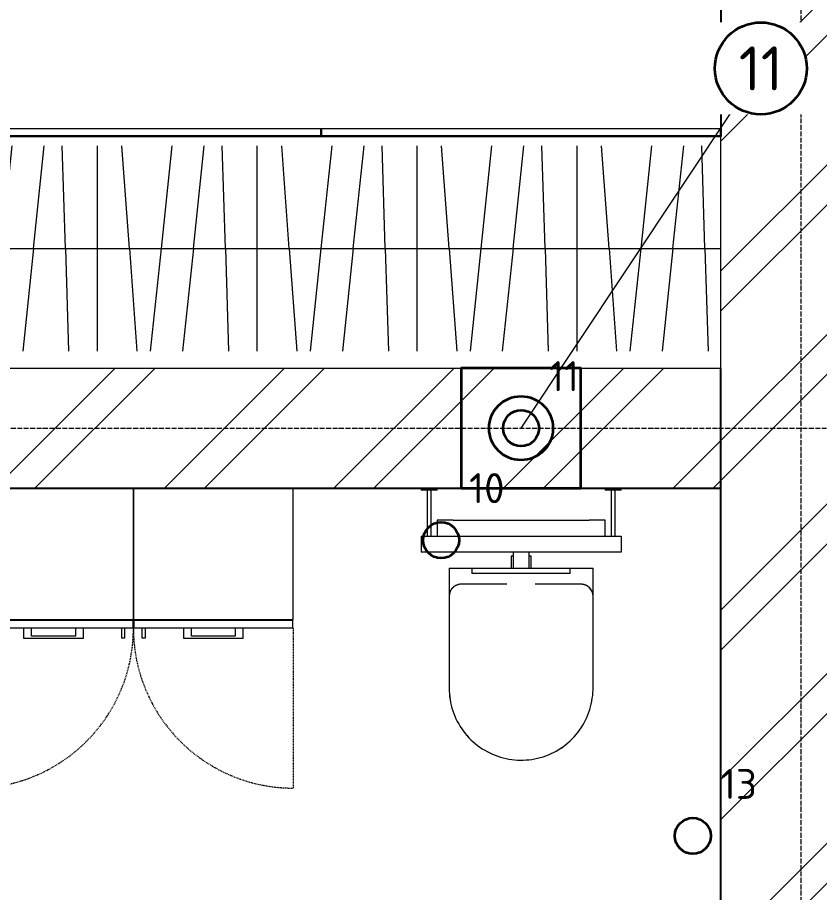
# Model space of a CAD drawing. Header units: millimetres. Extents: x -5016 to 62834, y -6019 to 88916.
# Drawn here: x 58040 to 60047, y 47738 to 49927 of the extents above; entities that cross this region are included whole.
import ezdxf
from ezdxf.enums import TextEntityAlignment as Align

# ---------------------------------------------------------------- set-up
doc = ezdxf.new("R2010")
doc.units = ezdxf.units.MM
doc.linetypes.add('Осевая 12-2-2', pattern=[16, 12, -2, 0, -2])
doc.linetypes.add('Сверху', pattern=[3.96875, 2.38125, -1.5875])
for name, color, linetype, lineweight in [('A-DETL-GENF', 9, 'Continuous', 13), ('A-WALL', 8, 'Continuous', 13), ('A-WALL-PATT', 8, 'Continuous', 13), ('I-FURN', 9, 'Continuous', 13), ('P-SANR-FIXT', 9, 'Continuous', 13), ('S-GRID', 8, 'Continuous', 13), ('АР_подложка', 8, 'Continuous', 13), ('ОВ_выноски', 7, 'Continuous', 18), ('ТЗ_ВК', 5, 'Continuous', 35), ('ТЗ_ВК_К', 30, 'Continuous', 35)]:
    doc.layers.add(name, color=color, linetype=linetype, lineweight=lineweight)
doc.styles.add('GOST', font='isocpeur.ttf', dxfattribs={"width": 0.9})
pattern_1 = [(45, (0, 0), (-212.132, 212.132), []), (45, (0, 100), (-212.132, 212.132), [])]

# ---------------------------------------------------------------- blocks, each defined once
blk = doc.blocks.new('INT 04 Унитаз - Унитаз подвесной Tece TECEspring K 9700997-1563499-Этаж 2 - Планировка')
at = {"layer": 'P-SANR-FIXT'}
for p, q in [((-25, 30), (-25, 0)), ((-20.2, 30), (-25, 30)), ((25, 30), (20.2, 30)), ((25, 0), (25, 30)), ((-180, 0), (-180, -300)), ((-180, 0), (-180, 0)), ((-180, 0), (-123, 0)), ((-180, 0), (-180, -70)), ((180, -300), (180, 0)), ((123, 0), (180, 0)), ((180, 0), (180, 0)), ((180, -70), (180, 0)), ((-35.6, -40), (-150, -40)), ((150, -40), (35.4, -40)), ((-180, -70), (-180, -300)), ((180, -300), (180, -70))]:
    blk.add_line(p, q, dxfattribs=at)
at = {"layer": 'P-SANR-FIXT', "flags": 128}
for points in [[(-150, -40), (-151.2, -40), (-152.4, -40.1), (-153.6, -40.2), (-154.8, -40.4), (-156, -40.6), (-157.1, -40.9), (-158.3, -41.2), (-159.4, -41.5), (-160.6, -41.9), (-161.7, -42.4), (-162.8, -42.9), (-163.9, -43.4), (-164.9, -44), (-165.9, -44.6), (-166.9, -45.2), (-167.9, -45.9), (-168.9, -46.7), (-169.8, -47.4), (-170.7, -48.3), (-171.5, -49.1), (-172.3, -50), (-173.1, -50.9), (-173.9, -51.8), (-174.6, -52.8), (-175.2, -53.8), (-175.9, -54.8), (-176.5, -55.9), (-177, -56.9), (-177.5, -58), (-178, -59.1), (-178.4, -60.3), (-178.7, -61.4), (-179.1, -62.6), (-179.3, -63.7), (-179.6, -64.9), (-179.7, -66.1), (-179.9, -67.3), (-180, -68.5), (-180, -69.7), (-180, -70)], [(180, -70), (180, -68.8), (179.9, -67.6), (179.8, -66.4), (179.6, -65.2), (179.4, -64), (179.1, -62.9), (178.8, -61.7), (178.5, -60.6), (178.1, -59.4), (177.6, -58.3), (177.1, -57.2), (176.6, -56.1), (176, -55.1), (175.4, -54.1), (174.8, -53.1), (174.1, -52.1), (173.3, -51.1), (172.6, -50.2), (171.7, -49.3), (170.9, -48.5), (170, -47.7), (169.1, -46.9), (168.2, -46.1), (167.2, -45.4), (166.2, -44.8), (165.2, -44.1), (164.1, -43.5), (163.1, -43), (162, -42.5), (160.9, -42), (159.7, -41.6), (158.6, -41.3), (157.4, -40.9), (156.3, -40.7), (155.1, -40.4), (153.9, -40.3), (152.7, -40.1), (151.5, -40), (150.3, -40), (150, -40)], [(-180, -300), (-179.9, -307.2), (-179.4, -314.4), (-178.7, -321.5), (-177.7, -328.7), (-176.4, -335.8), (-174.8, -342.8), (-173, -349.7), (-170.9, -356.6), (-168.5, -363.4), (-165.8, -370.1), (-162.9, -376.7), (-159.7, -383.1), (-156.2, -389.4), (-152.5, -395.6), (-148.6, -401.6), (-144.4, -407.5), (-140, -413.2), (-135.3, -418.7), (-130.5, -424), (-125.4, -429.1), (-120.1, -434), (-114.7, -438.7), (-109, -443.2), (-103.2, -447.5), (-97.3, -451.5), (-91.1, -455.2), (-84.8, -458.8), (-78.4, -462), (-71.9, -465), (-65.2, -467.8), (-58.5, -470.2), (-51.6, -472.4), (-44.7, -474.4), (-37.7, -476), (-30.6, -477.4), (-23.5, -478.5), (-16.3, -479.3), (-9.1, -479.8), (-1.9, -480), (5.3, -479.9), (12.4, -479.6), (19.6, -478.9), (26.8, -478), (33.9, -476.8), (40.9, -475.3), (47.9, -473.5), (54.8, -471.5), (61.6, -469.1), (68.3, -466.5), (74.9, -463.7), (81.4, -460.5), (87.7, -457.2), (94, -453.5), (100, -449.6), (105.9, -445.5), (111.7, -441.2), (117.2, -436.6), (122.6, -431.8), (127.8, -426.8), (132.7, -421.6), (137.5, -416.2), (142, -410.6), (146.3, -404.8), (150.4, -398.9), (154.2, -392.8), (157.8, -386.5), (161.2, -380.2), (164.2, -373.7), (167.1, -367), (169.6, -360.3), (171.9, -353.5), (173.9, -346.6), (175.6, -339.6), (177, -332.5), (178.2, -325.4), (179.1, -318.3), (179.7, -311.1), (180, -303.9), (180, -300)], [(-180, -300), (-179.9, -307.2), (-179.5, -314.4), (-178.8, -321.6), (-177.7, -328.7), (-176.5, -335.8), (-174.9, -342.8), (-173, -349.8), (-170.9, -356.6), (-168.5, -363.4), (-165.8, -370.1), (-162.9, -376.7), (-159.7, -383.1), (-156.2, -389.5), (-152.5, -395.6), (-148.6, -401.7), (-144.4, -407.5), (-140, -413.2), (-135.4, -418.7), (-130.5, -424), (-125.4, -429.2), (-120.2, -434.1), (-114.7, -438.8), (-109.1, -443.2), (-103.3, -447.5), (-97.3, -451.5), (-91.1, -455.3), (-84.9, -458.8), (-78.4, -462.1), (-71.9, -465.1), (-65.2, -467.8), (-58.5, -470.3), (-51.6, -472.5), (-44.7, -474.4), (-37.7, -476.1), (-30.6, -477.4), (-23.5, -478.5), (-16.3, -479.3), (-9.1, -479.8), (-1.9, -480), (5.3, -480), (12.4, -479.6), (19.6, -479), (26.8, -478), (33.9, -476.8), (40.9, -475.3), (47.9, -473.6), (54.8, -471.5), (61.6, -469.2), (68.3, -466.6), (74.9, -463.7), (81.4, -460.6), (87.8, -457.2), (94, -453.6), (100.1, -449.7), (106, -445.6), (111.7, -441.2), (117.3, -436.6), (122.6, -431.8), (127.8, -426.8), (132.8, -421.6), (137.5, -416.2), (142.1, -410.6), (146.4, -404.8), (150.4, -398.9), (154.3, -392.8), (157.9, -386.6), (161.2, -380.2), (164.3, -373.7), (167.1, -367), (169.6, -360.3), (171.9, -353.5), (173.9, -346.6), (175.6, -339.6), (177.1, -332.5), (178.2, -325.4), (179.1, -318.3), (179.7, -311.1), (180, -303.9), (180, -300)]]:
    blk.add_lwpolyline(points, dxfattribs=at)
at = {"layer": 'P-SANR-FIXT'}
for centre, start, end in [((-150, -70), 90, 180), ((150, -70), 360, 90)]:
    blk.add_arc(centre, 30, start, end, dxfattribs=at)
blk = doc.blocks.new('INT 04 Инсталяция - Комплект для установки подвесного унитаза_ TECEnov-1563503-Этаж 2 - Планировка')
at = {"layer": 'P-SANR-FIXT'}
for p, q in [((-25, 30), (-25, 0)), ((25, 0), (25, 30))]:
    blk.add_line(p, q, dxfattribs=at)
blk = doc.blocks.new('INT 04 Инсталляция для унитаза - Инсталляция для унитаза-1566561-Этаж 2 - Планировка')
at = {"layer": 'P-SANR-FIXT'}
for p, q in [((-250, 0), (-250, -5)), ((-210, -5), (-210, 0)), ((210, 0), (210, -5)), ((250, -5), (250, 0)), ((-210, -5), (-250, -5)), ((-235, -5), (-235, -120)), ((-225, -120), (-225, -5)), ((250, -5), (210, -5)), ((225, -5), (225, -120)), ((235, -120), (235, -5)), ((-210, -80), (-210, -120)), ((-170, -80), (-210, -80)), ((-170, -80), (170, -80)), ((210, -80), (170, -80)), ((210, -120), (210, -80)), ((-250, -120), (250, -120)), ((-250, -120), (-250, -160)), ((250, -120), (250, -160)), ((250, -160), (-250, -160)), ((-20, -160), (-20, -200)), ((20, -200), (20, -160))]:
    blk.add_line(p, q, dxfattribs=at)
blk = doc.blocks.new('INT 04 К - Клавиша с двумя прямоугольными кнопками-1566562-Этаж 2 - Планировка')
at = {"layer": 'P-SANR-FIXT'}
for p, q in [((0, 0), (246, 0)), ((0, 0), (0, -13)), ((246, -13), (246, 0)), ((246, -13), (0, -13))]:
    blk.add_line(p, q, dxfattribs=at)
blk = doc.blocks.new('INT 18 Книжный шкаф - INT 18 Книжный шкаф-1564555-Этаж 2 - Планировка')
at = {"layer": 'I-FURN'}
for p, q in [((-200, 200), (-200, -128)), ((200, 200), (-200, 200)), ((200, -128), (200, 200)), ((-200, -128), (200, -128)), ((-198.5, -130), (198.5, -130)), ((-198.5, -130), (-198.5, -150)), ((198.5, -130), (198.5, -150)), ((198.5, -150), (-198.5, -150)), ((-75, -150), (-75, -175)), ((-55, -170), (-55, -150)), ((55, -150), (55, -170)), ((75, -175), (75, -150)), ((170.75, -175), (170.75, -150)), ((177.75, -150), (177.75, -175)), ((-75, -175), (75, -175)), ((55, -170), (-55, -170)), ((177.75, -175), (170.75, -175))]:
    blk.add_line(p, q, dxfattribs=at)
at = {"layer": 'I-FURN', "color": 8, "linetype": 'Сверху', "true_color": 0x808080}
blk.add_line((-200, -150), (-200, -550), dxfattribs=at)
at = {"layer": 'I-FURN', "linetype": 'Сверху'}
blk.add_line((198.5, -150), (200, -150), dxfattribs=at)
blk.add_line((198.5, -150), (200, -150), dxfattribs=at)
at = {"layer": 'I-FURN', "color": 8, "linetype": 'Сверху', "true_color": 0x808080}
blk.add_arc((-200, -150), 400, 270, 360, dxfattribs=at)
blk = doc.blocks.new('INT 18 Книжный шкаф - INT 18 Книжный шкаф-1564713-Этаж 2 - Планировка')
at = {"layer": 'I-FURN', "color": 8, "linetype": 'Сверху', "true_color": 0x808080}
blk.add_line((-200, 150), (-200, 550), dxfattribs=at)
at = {"layer": 'I-FURN'}
for p, q in [((-75, 175), (-75, 150)), ((75, 175), (-75, 175)), ((-55, 150), (-55, 170)), ((-55, 170), (55, 170)), ((55, 170), (55, 150)), ((75, 150), (75, 175)), ((170.75, 150), (170.75, 175)), ((170.75, 175), (177.75, 175)), ((177.75, 175), (177.75, 150)), ((-198.5, 150), (198.5, 150)), ((-198.5, 150), (-198.5, 130)), ((198.5, 150), (198.5, 130)), ((200, 128), (-200, 128)), ((-200, 128), (-200, -200)), ((198.5, 130), (-198.5, 130)), ((200, -200), (200, 128)), ((-200, -200), (200, -200))]:
    blk.add_line(p, q, dxfattribs=at)
at = {"layer": 'I-FURN', "linetype": 'Сверху'}
blk.add_line((198.5, 150), (200, 150), dxfattribs=at)
blk.add_line((198.5, 150), (200, 150), dxfattribs=at)
at = {"layer": 'I-FURN', "color": 8, "linetype": 'Сверху', "true_color": 0x808080}
blk.add_arc((-200, 150), 400, 0, 90, dxfattribs=at)
blk = doc.blocks.new('INT 18 Шкаф - INT 18 Шкаф-1566237-Этаж 2 - Планировка')
at = {"layer": 'A-DETL-GENF'}
for p, q in [((-960, -307), (-960, 207)), ((-880, -50), (-898.8, 207)), ((-800, -50), (-773, 207)), ((-720, -50), (-693, 207)), ((-640, -50), (-647.9, 207)), ((-560, -307), (-560, 207)), ((-480, -50), (-498.8, 207)), ((-400, -50), (-373, 207)), ((-320, -50), (-293, 207)), ((-240, -50), (-247.9, 207)), ((-160, -307), (-160, 207)), ((-80, -50), (-98.8, 207)), ((0, -50), (27, 207)), ((80, -50), (107, 207)), ((160, -50), (152.1, 207)), ((240, -307), (240, 207)), ((320, -50), (301.2, 207)), ((400, -50), (427, 207)), ((480, -50), (507, 207)), ((560, -50), (552.1, 207)), ((640, -307), (640, 207)), ((720, -50), (701.2, 207)), ((800, -50), (827, 207)), ((880, -50), (907, 207)), ((960, -50), (952.1, 207)), ((-1000, -50), (-600, -50)), ((-880, -50), (-861.2, -307)), ((-827, -307), (-800, -50)), ((-720, -50), (-747, -307)), ((-640, -50), (-632.1, -307)), ((-600, -50), (-200, -50)), ((-480, -50), (-461.2, -307)), ((-427, -307), (-400, -50)), ((-320, -50), (-347, -307)), ((-240, -50), (-232.1, -307)), ((-200, -50), (200, -50)), ((-80, -50), (-61.2, -307)), ((-27, -307), (0, -50)), ((80, -50), (53, -307)), ((160, -50), (167.9, -307)), ((200, -50), (600, -50)), ((320, -50), (338.8, -307)), ((373, -307), (400, -50)), ((480, -50), (453, -307)), ((560, -50), (567.9, -307)), ((600, -50), (1000, -50)), ((720, -50), (738.8, -307)), ((773, -307), (800, -50)), ((880, -50), (853, -307)), ((960, -50), (967.9, -307))]:
    blk.add_line(p, q, dxfattribs=at)
at = {"layer": 'I-FURN'}
for p, q in [((-998.5, 250), (-0.8, 250)), ((-998.5, 250), (-998.5, 232)), ((-0.8, 232), (-0.8, 250)), ((0.8, 250), (998.5, 250)), ((0.8, 250), (0.8, 232)), ((998.5, 232), (998.5, 250)), ((-1000, 230), (-1000, -350)), ((-1000, 230), (1000, 230)), ((-0.8, 232), (-998.5, 232)), ((998.5, 232), (0.8, 232)), ((1000, -350), (1000, 230)), ((1000, -350), (-1000, -350))]:
    blk.add_line(p, q, dxfattribs=at)
blk = doc.blocks.new('АР_plan2')
at = {"layer": 'A-WALL-PATT', "lineweight": 9}
h = blk.add_hatch(dxfattribs=at)
h.set_pattern_fill('FP_1', color=256, style=0, pattern_type=2)
h.set_pattern_definition(pattern_1)
h.paths.add_polyline_path([(22368.2, 11122.6), (22368.2, 18672.6), (21968.2, 18672.6), (21968.2, 11122.6), (22067.3, 11122.6)])
h = blk.add_hatch(dxfattribs=at)
h.set_pattern_fill('FP_1', color=256, style=0, pattern_type=2)
h.set_pattern_definition(pattern_1)
h.paths.add_polyline_path([(21968.2, 13422.6), (21968.2, 13722.6), (19468.2, 13722.6), (19468.2, 13422.6), (21706.3, 13422.6)])
h.paths.add_polyline_path([(18668.2, 13422.6), (18668.2, 13722.6), (14868.2, 13722.6), (14868.2, 13422.6), (18096, 13422.6)])
at = {"layer": 'A-WALL', "lineweight": 25}
for p, q in [((21968.2, 18272.6), (21968.2, 14302.6)), ((21968.2, 11142.6), (21968.2, 13722.6)), ((19468.2, 13422.6), (21968.2, 13422.6))]:
    blk.add_line(p, q, dxfattribs=at)
at = {"layer": 'S-GRID', "color": 251, "linetype": 'Осевая 12-2-2', "true_color": 0x646464}
for p, q in [((22168.2, 22574.8), (22168.2, -1346.2)), ((23375.6, 13572.6), (-1176.1, 13572.6))]:
    blk.add_line(p, q, dxfattribs=at)
at = {"layer": 'I-FURN'}
for name, p in [('INT 18 Шкаф - INT 18 Шкаф-1566237-Этаж 2 - Планировка', (20968.2, 14072.6)), ('INT 18 Книжный шкаф - INT 18 Книжный шкаф-1564555-Этаж 2 - Планировка', (20298.2, 13222.6))]:
    blk.add_blockref(name, p, dxfattribs=at)
at = {"layer": 'I-FURN', "rotation": 180}
blk.add_blockref('INT 18 Книжный шкаф - INT 18 Книжный шкаф-1564713-Этаж 2 - Планировка', (20698.2, 13222.6), dxfattribs=at)
at = {"layer": 'P-SANR-FIXT'}
for name, p in [('INT 04 Инсталляция для унитаза - Инсталляция для унитаза-1566561-Этаж 2 - Планировка', (21468.2, 13422.6)), ('INT 04 Унитаз - Унитаз подвесной Tece TECEspring K 9700997-1563499-Этаж 2 - Планировка', (21468.2, 13222.6)), ('INT 04 Инсталяция - Комплект для установки подвесного унитаза_ TECEnov-1563503-Этаж 2 - Планировка', (21468.2, 13222.6)), ('INT 04 К - Клавиша с двумя прямоугольными кнопками-1566562-Этаж 2 - Планировка', (21345.2, 13222.6))]:
    blk.add_blockref(name, p, dxfattribs=at)

msp = doc.modelspace()

# ---------------------------------------------------------------- block references
at = {"layer": 'АР_подложка'}
msp.add_blockref('АР_plan2', (37832, 35327), dxfattribs=at)

# ---------------------------------------------------------------- next in the draw order: linework, layer by layer
at = {"layer": 'ОВ_выноски'}
msp.add_lwpolyline([(59300, 48900), (59836.2, 49704.3)], dxfattribs=at)
at = {"layer": 'ТЗ_ВК'}
msp.add_circle((59730, 47880), 45, dxfattribs=at)
at = {"layer": 'ТЗ_ВК_К'}
msp.add_lwpolyline([(59150, 48750), (59450, 48750), (59450, 49050), (59150, 49050)], close=True, dxfattribs=at)
for centre, radius in [((59300, 48900), 80), ((59300, 48900), 45), ((59100, 48620), 45)]:
    msp.add_circle(centre, radius, dxfattribs=at)

# ---------------------------------------------------------------- next in the draw order: texts
at = {"layer": 'ТЗ_ВК', "style": 'GOST'}
for s, p in [('11', (59370, 48970)), ('10', (59170, 48690)), ('13', (59800, 47950))]:
    msp.add_text(s, height=75, dxfattribs=at).set_placement(p, align=Align.BOTTOM_LEFT)

# ---------------------------------------------------------------- next in the draw order: wipeouts: each hides what was drawn before it
msp.add_wipeout([(59785, 49685), (60015, 49685), (60015, 49915), (59785, 49915)])

# ---------------------------------------------------------------- next in the draw order: linework, layer by layer
at = {"layer": 'ТЗ_ВК_К'}
msp.add_circle((59900, 49800), 115, dxfattribs=at)

# ---------------------------------------------------------------- next in the draw order: texts
at = {"layer": 'ТЗ_ВК_К', "style": 'GOST'}
msp.add_text('11', height=110, dxfattribs=at).set_placement((59900, 49800), align=Align.MIDDLE_CENTER)

doc.saveas('drawing.dxf')
